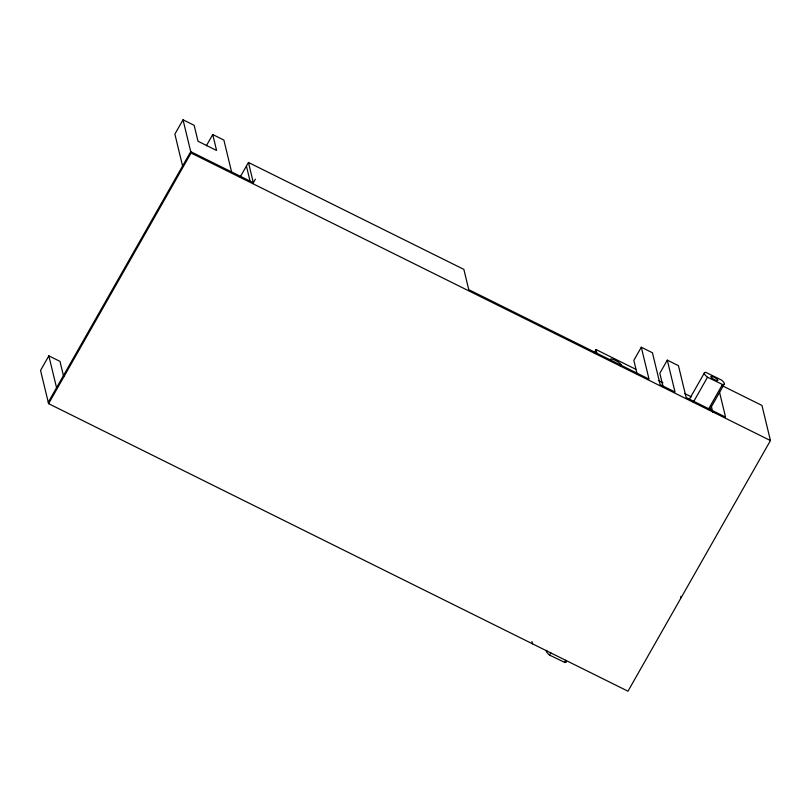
<?xml version="1.0" encoding="UTF-8"?>
<svg xmlns="http://www.w3.org/2000/svg" width="811" height="811" viewBox="0 0 811 811"><rect width="100%" height="100%" fill="white"/><g stroke="black" fill="none" stroke-linecap="round" stroke-linejoin="round"><path stroke-width="1.22" d="M63.714 376.811L59.984 361.382L48.842 355.847L40.55 370.434L48.589 403.655L627.978 691.205L770.45 440.566L761.955 405.439L721.841 385.529M231.591 171.932L223.877 140.07L212.735 134.535L216.588 150.471L198.016 141.256L194.164 125.32L183.022 119.795L174.882 134.119L182.587 165.981M48.265 402.307L190.737 151.657L253.346 182.739L255.384 179.16M48.589 403.655L191.061 153.015L183.022 119.795M206.339 145.787L212.735 134.535M240.168 177.031L248.45 162.474L463.862 269.384L468.758 289.649L649.013 379.112L641.298 347.24L652.449 352.765L660.154 384.637L675.016 392.007L667.301 360.145L678.442 365.67L686.157 397.542L725.551 417.097L719.428 391.764M641.298 347.24L633.827 360.388L637.091 373.871M667.301 360.145L659.83 373.293L663.084 386.776M689.451 399.164L704.272 373.111M566.443 661.735A11.466 2.808 29.6 0 1 564.922 662.516L549.564 655.095L550.801 652.916M693.283 402.266L707.506 377.237L706.969 376.811A11.466 2.808 29.6 0 1 705.793 372.32L721.689 380.177A11.466 2.808 29.6 0 1 722.865 384.667L707.506 377.237M564.476 662.455L565.713 660.276M708.196 409.626L722.419 384.596M709.574 409.94L724.385 383.877M594.21 352.836L596.065 349.582L635.743 369.269M658.41 380.521L662.952 382.772M684.484 393.467L691.286 396.843M191.061 153.015L770.45 440.566M549.564 655.095L549.027 654.67A11.466 2.808 29.6 0 1 546.766 650.361M531.925 641.542L532.594 643.863M711.288 406.088L712.747 412.12M680.804 596.349L681.128 597.697M248.45 162.474L253.346 182.739M246.412 166.052L250.163 181.552M48.842 355.847L56.547 387.719M596.065 349.582L597.109 354.123M610.561 360.196A6.376 1.561 29.6 0 1 616.107 360.733A6.376 1.561 29.6 0 1 620.881 365.771M712.048 378.159A4.035 0.983 29.6 0 0 717.816 380.521A4.035 0.983 29.6 0 0 713.112 376.801A4.035 0.983 29.6 0 0 712.048 378.159"/></g></svg>
